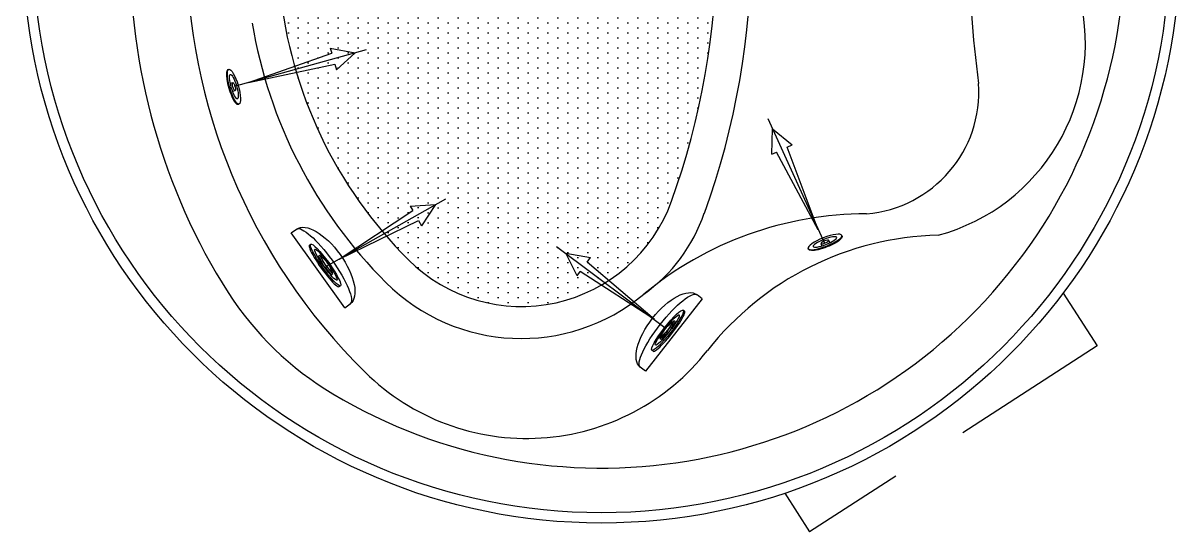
# Model space of a CAD drawing. Header units: millimetres. Extents: x -1237.67 to -1235.86, y 2256.91 to 2258.75.
# Drawn here: x -1237.671 to -1235.861, y 2256.91 to 2257.706 of the extents above; entities that cross this region are included whole.
import ezdxf

# ---------------------------------------------------------------- set-up
doc = ezdxf.new("R2010")
doc.units = ezdxf.units.MM
doc.linetypes.add('CENTER2', pattern=[1.125, 0.75, -0.125, 0.125, -0.125])
doc.linetypes.add('HIDDEN', pattern=[0.375, 0.25, -0.125])
for name, color, linetype in [('CONTOR05', 7, 'Continuous'), ('jacuzzi', 1, 'Continuous'), ('LCOTA02', 1, 'Continuous')]:
    doc.layers.add(name, color=color, linetype=linetype)

# ---------------------------------------------------------------- blocks, each defined once
blk = doc.blocks.new('A$C1E5B20B9')
at = {"layer": 'LCOTA02'}
for p, q in [((12, 80), (17, 80)), ((14.6, 57.5), (19.6, 57.5)), ((14.6, 22.5), (20, 22.5)), ((12, 0), (17, 0))]:
    blk.add_line(p, q, dxfattribs=at)
for centre, major_axis, start_param, end_param in [((12, 40), (0, 40), 0, 3.141593), ((8.2, 59), (0, 19), 3.648269, 4.519872), ((14.6, 54.8), (0, 2.68), 6.283185, 7.661464), ((13.2, 59), (0, 19), 3.648269, 4.519872), ((19.6, 54.8), (0, 2.68), 5.533225, 7.661464), ((24, 70.7), (0, 19), 2.391632, 3.263235), ((11.3, 40), (0, 2.68), 0.506677, 2.634916), ((8.2, 21), (0, 19), 4.904906, 5.776509), ((16.3, 40), (0, 2.68), 0.506677, 2.634916), ((13.2, 21), (0, 19), 4.904906, 5.776509), ((24.8, 49.2), (0, 2.68), 4.276588, 6.404827), ((30.7, 40), (0, 19), 1.134995, 2.006598), ((14.6, 25.2), (0, 2.68), 1.763314, 3.141593), ((19.6, 25.2), (0, 2.68), 1.763314, 3.891553), ((24, 9.3), (0, 19), 6.161543, 7.033146), ((24.8, 30.8), (0, 2.68), 3.019951, 5.14819)]:
    blk.add_ellipse(centre, major_axis=major_axis, ratio=0.3, start_param=start_param, end_param=end_param, dxfattribs=at)
for centre, major_axis, ratio in [((17, 40), (0, 40), 0.3), ((18, 40), (0, 30), 0.266667), ((21, 40), (0, 12.5), 0.3)]:
    blk.add_ellipse(centre, major_axis=major_axis, ratio=ratio, dxfattribs=at)
blk = doc.blocks.new('A$C00053991')
at = {"layer": 'CONTOR05', "xscale": 0.5, "zscale": 0.5}
blk.add_blockref('A$C1E5B20B9', (0, 0), dxfattribs=at)
blk = doc.blocks.new('A$C691B2982')
at = {"layer": 'CONTOR05', "xscale": 0.1, "yscale": 0.1, "zscale": 0.1}
blk.add_blockref('A$C00053991', (0, 0), dxfattribs=at)
blk = doc.blocks.new('A$C37FA7AEC')
at = {"layer": 'LCOTA02'}
for p, q in [((1.01, 4.71), (1.23, 4.71)), ((1.23, 2.9), (0.63, 2.9)), ((1.23, 1.81), (0.63, 1.81)), ((1.01, 0), (1.23, 0))]:
    blk.add_line(p, q, dxfattribs=at)
for centre, major_axis, ratio, start_param, end_param in [((1.01, 2.36), (0, 2.36), 0.431953, 6.283185, 9.424778), ((1.23, 2.36), (0, -0.544), 0.461888, -3.141592653589793, 3.141592653589793)]:
    blk.add_ellipse(centre, major_axis=major_axis, ratio=ratio, start_param=start_param, end_param=end_param, dxfattribs=at)
for major_axis, ratio in [((0, 2.36), 0.431953), ((0, 1.65), 0.381644)]:
    blk.add_ellipse((1.23, 2.36), major_axis=major_axis, ratio=ratio, dxfattribs=at)
blk = doc.blocks.new('A$C6134645C')
at = {"layer": 'CONTOR05', "rotation": 179.9999999999999}
blk.add_blockref('A$C37FA7AEC', (2.24, 4.71), dxfattribs=at)
blk = doc.blocks.new('A$C1A68226B')
at = {"layer": 'CONTOR05', "xscale": 0.7, "zscale": 0.7}
blk.add_blockref('A$C6134645C', (0, 0), dxfattribs=at)
blk = doc.blocks.new('A$C5F1265DE')
at = {"layer": 'CONTOR05', "xscale": 0.96, "yscale": 1.2, "zscale": 0.96, "rotation": 180}
blk.add_blockref('A$C1A68226B', (1.51, 5.66), dxfattribs=at)
blk = doc.blocks.new('A$C75192205')
at = {"layer": 'CONTOR05', "xscale": -1}
blk.add_blockref('A$C5F1265DE', (1.51, 0), dxfattribs=at)

msp = doc.modelspace()

# ---------------------------------------------------------------- hatches: boundary and pattern name
at = {"layer": 'jacuzzi'}
h = msp.add_hatch(dxfattribs=at)
h.set_pattern_fill('DOTS', color=256, scale=0.25, angle=90, style=0)
h.set_pattern_definition([(90, (-1237.25609, 2255.03488), (-0.015625, 0.0078125), [0, -0.015625])])
edge = h.paths.add_edge_path()
edge.add_arc((-1236.5765, 2257.8292), 0.6964, 134.9062, 174.1994)
edge.add_arc((-1237.2594, 2257.8985), 0.01, 174.1994, 256.4484)
edge.add_arc((-1237.2761, 2257.8292), 0.0614, -76.4484, 76.4484, ccw=False)
edge.add_arc((-1237.2594, 2257.7598), 0.01, 103.5516, 185.8006)
edge.add_arc((-1236.5765, 2257.8292), 0.6964, 185.8006, 225.0938)
edge.add_arc((-1236.8916, 2257.513), 0.25, 225.0938, 340.0733)
edge.add_arc((-1237.7637, 2257.8292), 1.1776, 340.0733, 379.9267)
edge.add_arc((-1236.8916, 2258.1453), 0.25, 19.9267, 134.9062)

# ---------------------------------------------------------------- linework, layer by layer
for p, q in [((-1237.1904, 2257.6673), (-1237.1882, 2257.6596)), ((-1237.1904, 2257.6673), (-1237.1515, 2257.66)), ((-1237.3184, 2257.6136), (-1237.1882, 2257.6596)), ((-1237.1515, 2257.66), (-1237.1807, 2257.6333)), ((-1237.3184, 2257.6136), (-1237.1832, 2257.642)), ((-1237.1832, 2257.642), (-1237.1807, 2257.6333)), ((-1236.4997, 2257.5013), (-1236.4984, 2257.5409)), ((-1236.4984, 2257.5409), (-1236.4675, 2257.5161)), ((-1236.4997, 2257.5013), (-1236.4923, 2257.5047)), ((-1236.427, 2257.3831), (-1236.4923, 2257.5047)), ((-1236.4757, 2257.5123), (-1236.4675, 2257.5161)), ((-1236.427, 2257.3831), (-1236.4757, 2257.5123)), ((-1237.0654, 2257.4202), (-1237.0258, 2257.4225)), ((-1237.0654, 2257.4202), (-1237.0614, 2257.4133)), ((-1237.0258, 2257.4225), (-1237.0478, 2257.3895)), ((-1237.1767, 2257.3373), (-1237.0614, 2257.4133)), ((-1237.1767, 2257.3373), (-1237.0523, 2257.3974)), ((-1237.0523, 2257.3974), (-1237.0478, 2257.3895)), ((-1237.2515, 2257.3781), (-1237.2431, 2257.3841)), ((-1237.1676, 2257.2612), (-1237.2515, 2257.3781)), ((-1236.8221, 2257.3464), (-1236.7831, 2257.3396)), ((-1236.8041, 2257.3111), (-1236.8221, 2257.3464)), ((-1236.7885, 2257.3323), (-1236.7831, 2257.3396)), ((-1236.6833, 2257.2427), (-1236.7885, 2257.3323)), ((-1236.8041, 2257.3111), (-1236.7993, 2257.3176)), ((-1236.6833, 2257.2427), (-1236.7993, 2257.3176)), ((-1236.6085, 2257.275), (-1236.6973, 2257.1619)), ((-1236.6085, 2257.275), (-1236.6166, 2257.2814)), ((-1237.1676, 2257.2612), (-1237.1593, 2257.2672)), ((-1236.6973, 2257.1619), (-1236.7054, 2257.1683))]:
    msp.add_line(p, q, dxfattribs=at)
at = {"layer": 'jacuzzi', "linetype": 'CENTER2'}
for p, q in [((-1237.1342, 2257.6648), (-1237.3407, 2257.6074)), ((-1236.5057, 2257.5572), (-1236.4174, 2257.362)), ((-1237.0102, 2257.4312), (-1237.1968, 2257.3259)), ((-1236.8364, 2257.3572), (-1236.6648, 2257.2289))]:
    msp.add_line(p, q, dxfattribs=at)
at = {"layer": 'jacuzzi', "linetype": 'HIDDEN'}
for p, q in [((-1236.0439, 2257.2838), (-1235.9905, 2257.2013)), ((-1235.9905, 2257.2013), (-1236.4404, 2256.9104)), ((-1236.4794, 2256.9708), (-1236.4404, 2256.9104))]:
    msp.add_line(p, q, dxfattribs=at)
at = {"layer": 'jacuzzi'}
msp.add_lwpolyline([(-1237.0681, 2258.3224, 0.173149), (-1237.2693, 2257.8996, 0.375124), (-1237.2617, 2257.8888, -0.787607), (-1237.2617, 2257.7695, 0.375124), (-1237.2693, 2257.7588, 0.173149), (-1237.0681, 2257.336, 0.548503), (-1236.6566, 2257.4278, 0.175667), (-1236.6566, 2258.2305, 0.548503)], format="xyb", close=True, dxfattribs=at)
at = {"layer": 'jacuzzi', "color": 3}
msp.add_circle((-1236.7661, 2257.8292), 0.905, dxfattribs=at)
at = {"layer": 'jacuzzi'}
msp.add_circle((-1236.7661, 2257.8292), 0.8889, dxfattribs=at)
for centre, radius, start, end in [((-1236.7661, 2257.8292), 0.8189, 239.0978, 120.9022), ((-1236.4766, 2257.8292), 0.9394, 135.4781, 225.4069), ((-1237.7637, 2257.8292), 1.2324, 340.0733, 19.9267), ((-1234.609, 2257.8287), 1.5819, 179.9844, 187.8673), ((-1236.3212, 2257.6758), 0.3122, 285.2231, 13.4227), ((-1236.5765, 2257.8292), 0.7464, 189.463, 225.0938), ((-1236.3673, 2257.5991), 0.1917, 274.7464, 3.9259), ((-1236.8499, 2257.4931), 0.2587, 305.428, 341.0661), ((-1236.3519, 2256.8635), 0.5445, 89.9505, 129.7251), ((-1236.2288, 2256.9024), 0.4723, 91.2684, 141.8428), ((-1236.8916, 2257.513), 0.3, 225.0938, 309.7251), ((-1236.9299, 2257.5555), 0.5, 212.7752, 239.0978), ((-1236.8833, 2257.4166), 0.36, 225.4069, 321.8428)]:
    msp.add_arc(centre, radius, start, end, dxfattribs=at)
msp.add_ellipse((-1236.7661, 2257.8292), major_axis=(0, -0.8889), ratio=0.83126, start_param=4.053366, end_param=5.371412, dxfattribs=at)
at = {"layer": 'jacuzzi', "extrusion": (0, 0, -1)}
for centre, major_axis, ratio in [((-1237.2012, 2257.3257), (0.0419, -0.0584), 0.446718), ((-1237.2012, 2257.3257), (0.0419, -0.0584), 0.231067), ((-1236.661, 2257.2248), (0.0444, 0.0566), 0.446718), ((-1236.661, 2257.2248), (0.0444, 0.0566), 0.231067)]:
    msp.add_ellipse(centre, major_axis=major_axis, ratio=ratio, start_param=3.141593, end_param=6.283185, dxfattribs=at)

# ---------------------------------------------------------------- block references
at = {"layer": 'jacuzzi', "yscale": 0.01000000000010459, "zscale": 0.009999999999999582}
for name, p, xscale, rotation in [('A$C75192205', (-1237.3268, 2257.5817), -0.009999999999967387, 16.19918711614551), ('A$C75192205', (-1236.4454, 2257.36), 0.01000000000015257, 291.3975588760682), ('A$C691B2982', (-1237.1814, 2257.2907), 0.009999999999939557, 35.65101344206725), ('A$C691B2982', (-1236.6313, 2257.2522), 0.01000000000001459, 141.8428464021787)]:
    msp.add_blockref(name, p, dxfattribs=dict(at, xscale=xscale, rotation=rotation))

doc.saveas('drawing.dxf')
